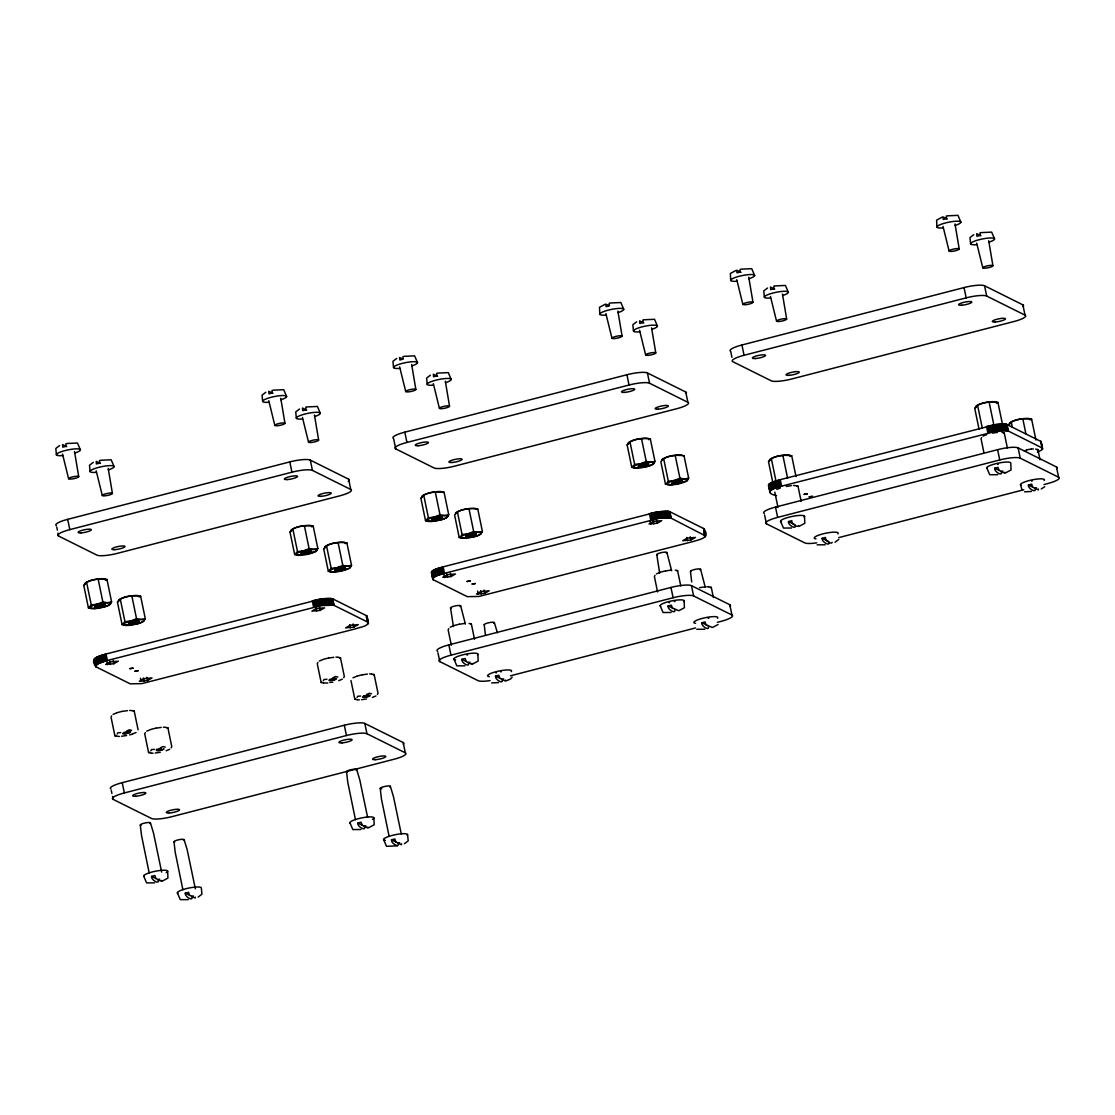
<?xml version="1.0" encoding="UTF-8"?>
<svg xmlns="http://www.w3.org/2000/svg" width="1115" height="1115" viewBox="0 0 1115 1115"><rect width="100%" height="100%" fill="white"/><g stroke="black" fill="none" stroke-linecap="round" stroke-linejoin="round"><path stroke-width="1.5" d="M95.528 666.38L98.05 663.773L106.329 660.763L321.092 605.584L333.775 605.236L367.797 622.142C369.023 626.337 359.588 627.118 356.577 628.553L141.772 683.634L130.162 683.816L96.141 666.909C88.378 657.683 100.197 655.885 106.009 654.017L321.859 598.797L332.772 598.894L366.459 615.661L366.361 617.64M705.572 535.939L670.896 518.071L659.286 518.252L444.481 573.319C441.47 574.769 432.035 575.535 433.261 579.744L467.283 596.65L478.906 596.455L693.697 541.388C699.565 539.437 711.245 537.89 703.579 528.496L669.558 511.59L657.934 511.771L443.143 566.838C440.132 568.288 430.697 569.068 431.923 573.263M1040.908 443.031L1040.713 441.331L1006.692 424.425L996.113 424.467L780.263 479.673C776.96 481.22 768.765 481.652 768.779 485.931M436.648 373.33L436.843 375.922L433.554 376.772L433.359 374.18L437.596 376.285M678.171 610.49L668.094 606.003C667.188 609.612 677.07 614.978 674.505 609.194M711.858 627.271L701.781 622.769C700.875 626.379 710.757 631.745 708.192 625.961M773.782 286.151L773.963 288.757L770.674 289.607L770.493 287.001L774.716 289.106M704.15 529.695L704.053 528.831M1037.368 452.174L1041.605 450.07L1042.525 448.146L1008.03 430.892L997.451 430.934L781.615 486.154C776.528 487.311 761.057 492.245 776.514 495.618M95.109 608.456L88.419 607.898L83.764 585.459C88.28 578.657 99.514 578.574 106.956 579.466L111.598 601.905C109.312 606.992 102.064 607.327 97.158 607.87M86.622 582.49L91.277 604.943L88.419 607.898M128.796 625.236L122.106 624.665L117.451 602.225C121.967 595.424 133.201 595.34 140.643 596.232L145.285 618.672C142.999 623.759 135.751 624.093 130.845 624.637M120.308 599.271L124.964 621.71L122.106 624.665M301.357 555.131L294.667 554.573L290.012 532.134C294.527 525.332 305.761 525.235 313.204 526.141L317.845 548.58L315.824 551.395L306.388 554.392M292.869 529.165L297.51 551.618L294.667 554.573M337.078 571.312L332.883 572.134L328.34 571.34L323.698 548.901C328.214 542.099 339.448 542.015 346.89 542.907L351.532 565.347L349.497 568.162L340.075 571.159M326.556 545.932L331.197 568.385L328.34 571.34M432.244 521.29L425.54 520.733L420.899 498.293C425.414 491.478 436.648 491.394 444.077 492.3L448.732 514.74C446.446 519.827 439.199 520.161 434.279 520.691M423.756 495.325L428.397 517.764L425.54 520.733M457.443 512.092L462.084 534.545L460.063 537.36L459.227 537.5L454.586 515.06C459.101 508.259 470.335 508.175 477.764 509.067L482.419 531.507C480.133 536.594 472.871 536.928 467.966 537.472M638.491 467.966L631.787 467.408L627.146 444.969C631.648 438.153 642.895 438.07 650.324 438.976L654.979 461.415C652.679 466.488 645.432 466.823 640.526 467.366M630.003 442L634.644 464.439L631.787 467.408M663.676 458.767L668.331 481.206L666.296 484.035L665.474 484.175L660.833 461.735C665.334 454.92 676.568 454.836 684.011 455.742L688.666 478.182L686.631 480.997M772.82 482.572L768.514 461.735C773.016 454.934 784.263 454.85 791.692 455.742L796.012 476.579M979.068 429.247L974.747 408.411C979.263 401.609 990.496 401.525 997.939 402.417L1002.58 424.857M512.175 677.153L510.475 679.077L506.308 680.791M838.815 539.367L835.037 542.252M171.166 747.789L171.78 746.562L167.905 727.858L165.633 727.384M343.727 677.697L344.326 676.471L340.451 657.766L338.193 657.293M377.414 694.464L378.013 693.237L374.138 674.533L371.88 674.059M111.639 715.872L111.026 717.084L114.901 735.788L117.159 736.276M117.159 734.046L117.758 732.834L120.741 732.583M145.326 732.639L144.713 733.865L148.588 752.555L150.846 753.043M150.832 750.827L151.445 749.601L154.428 749.35M317.873 662.547L317.273 663.76L321.148 682.464L323.406 682.951M323.392 680.721L324.005 679.509L326.974 679.258M357.079 697.488L357.692 696.276L360.661 696.025M448.76 628.707L448.16 629.919L451.324 645.223M655.007 575.368L654.394 576.594L657.571 591.898M981.646 437.582L981.047 438.808L983.862 452.411M718.102 624.498L712.541 627.466M1044.741 486.711L1041.285 488.928M83.764 585.459L85.158 584.246A10.676 2.091 -11.7 0 1 94.956 579.563A10.676 2.091 -11.7 0 1 105.354 580.135L106.956 579.466M96.071 604.4L94.775 605.515L96.378 605.891L95.096 607.02M110.218 603.117L111.598 601.905L107.402 602.727L102.859 601.947L97.242 604.246L91.277 604.943M117.451 602.225L118.845 601.027A10.676 2.091 -11.7 0 1 128.643 596.344A10.676 2.091 -11.7 0 1 139.041 596.901L140.643 596.232M128.769 623.787L130.065 622.672M143.905 619.884L145.285 618.672L141.089 619.494L136.546 618.714L130.915 621.013L124.964 621.71M290.012 532.134L291.405 530.921A10.676 2.091 -11.7 0 1 301.203 526.238A10.676 2.091 -11.7 0 1 311.601 526.81L313.204 526.141M302.318 551.075L301.022 552.19L302.625 552.566L301.329 553.695M316.465 549.793L317.845 548.58L313.649 549.402L309.106 548.608L303.475 550.921L297.51 551.618M323.698 548.901L325.078 547.688A10.676 2.091 -11.7 0 1 334.876 543.019A10.676 2.091 -11.7 0 1 345.288 543.576L346.89 542.907M335.016 570.462L336.312 569.333M420.899 498.293L422.278 497.081M350.152 566.559L351.532 565.347L347.336 566.169L342.793 565.389L337.162 567.688L331.197 568.385M432.216 519.855L433.512 518.726L431.909 518.35M447.338 515.938L448.732 514.74L444.523 515.562L439.993 514.768L434.362 517.081L428.397 517.764M465.903 536.622L467.199 535.493M481.025 532.719L482.419 531.507L478.21 532.329L473.68 531.534L468.049 533.848L462.084 534.545M627.146 444.969L628.525 443.756M638.463 466.53L639.759 465.401M653.585 462.614L654.979 461.415L650.77 462.237L646.24 461.443L640.609 463.756L634.644 464.439M672.15 483.297L673.446 482.168M687.272 479.38L688.666 478.182L684.457 479.004L679.927 478.21L674.296 480.523L668.331 481.206M768.514 461.735L769.894 460.537A10.676 2.091 -11.7 0 1 779.692 455.854A10.676 2.091 -11.7 0 1 790.103 456.425L791.692 455.742M974.747 408.411L976.141 407.212A10.676 2.091 -11.7 0 1 985.939 402.529A10.676 2.091 -11.7 0 1 996.336 403.1L997.939 402.417M1009.828 423.979L1008.434 425.177C1012.95 418.376 1024.183 418.292 1031.626 419.184L1035.933 440.021M65.827 443.728L66.022 446.321L62.733 447.171L62.552 444.578L66.775 446.683M99.514 460.495L99.709 463.101L96.42 463.952L96.225 461.345L100.462 463.45M272.074 390.403L272.269 392.996L268.98 393.846L268.785 391.254L273.022 393.358M305.761 407.17L305.956 409.762L302.667 410.613L302.472 408.02L306.709 410.125M402.961 356.549L403.156 359.155L399.867 360.006L399.532 357.483L402.487 358.807M609.208 303.224L609.389 305.831L606.114 306.681L605.779 304.158L608.734 305.482M642.895 319.991L643.076 322.597L639.787 323.448L639.606 320.841L643.829 322.946M740.095 269.384L740.276 271.99L736.987 272.841L736.806 270.234L741.029 272.339M946.328 216.059L946.524 218.665L943.234 219.516L943.039 216.909L947.276 219.014M980.015 232.826L980.21 235.432L976.921 236.282L976.726 233.676L980.963 235.781M685.809 481.136L677.209 483.98M116.657 712.889L113.075 714.367M126.594 731.064L129.354 729.837L131.612 730.311M132.476 733.991L136.044 732.513M150.344 729.656L146.762 731.133M322.904 659.564L319.322 661.042M160.281 747.83L163.041 746.604L165.299 747.078M166.163 750.757L169.731 749.28M332.841 677.739L335.587 676.512L337.859 676.986M453.791 625.724L450.209 627.201M338.723 680.666L342.277 679.188M356.591 676.331L353.009 677.808M780.43 487.938L776.848 489.415M366.528 694.506L369.274 693.279L371.546 693.753M372.41 697.433L375.964 695.955M660.024 572.399L656.442 573.877M986.677 434.613L983.096 436.09M59.583 445.582L55.806 448.467L56.405 454.711M265.83 392.257L262.053 395.142L262.652 401.386M93.27 462.349L89.493 465.234L90.092 471.478M396.717 358.417L392.94 361.302L393.539 367.532M299.517 409.024L295.74 411.909L296.339 418.153M430.404 375.184L426.627 378.069L427.226 384.313M636.651 321.859L632.86 324.744L633.473 330.974M767.538 288.018L763.747 290.89L764.346 297.134M973.771 234.694L969.994 237.565L970.594 243.809M198.149 897.087L201.94 894.202L201.341 887.958A12.237 2.397 -11.7 0 0 187.501 888.348A12.237 2.397 -11.7 0 0 177.843 893.366M404.397 843.748L408.188 840.877L407.574 834.633M605.041 304.325L599.494 307.308L599.786 314.207M735.928 270.485L730.381 273.468L730.673 280.367M942.175 217.16L936.628 220.143L936.907 227.042M799.26 526.238L804.807 523.269L804.528 516.357M472.621 664.024L478.168 661.056L477.875 654.143M1005.507 472.913L1011.054 469.945L1010.775 463.032A12.237 2.397 -11.7 0 0 996.935 463.422A12.237 2.397 -11.7 0 0 987.277 468.453M678.854 610.699L684.415 607.731L684.122 600.818M162.386 881.073L167.933 878.09L167.654 871.191M368.633 827.748L374.18 824.765L373.887 817.866M113.855 663.732L118.343 661.167L110.148 661.878L105.66 664.442L113.855 663.732L113.186 660.484M320.103 610.407L324.59 607.842L316.381 608.553L311.893 611.118L320.103 610.407L319.434 607.159M450.99 576.567L455.478 574.002L447.268 574.713L442.78 577.277L450.99 576.567L450.321 573.319M147.542 680.498L152.03 677.934L143.821 678.645L139.333 681.209L147.542 680.498L146.873 677.265M657.237 523.242L661.725 520.663L653.515 521.388L649.028 523.952L657.237 523.242L656.554 519.994M353.79 627.174L358.277 624.609L350.068 625.32L345.58 627.884L353.79 627.174L353.121 623.926M484.677 593.333L489.164 590.769L480.955 591.48L476.467 594.044L484.677 593.333L484.008 590.086M690.91 540.008L695.398 537.444L687.202 538.155L682.715 540.719L690.91 540.008L690.241 536.761M797.183 486.391L797.992 486.14L801.155 501.443M1003.43 433.066L1004.239 432.815L1007.402 448.118M133.41 711.342L134.218 711.091L138.093 729.795M339.643 658.017L340.451 657.766M1037.103 449.833L1037.912 449.582L1040.03 459.784M470.53 624.177L471.338 623.926L474.516 639.23M676.777 570.838L677.586 570.601L680.749 585.905M167.097 728.109L167.905 727.858M373.33 674.784L374.138 674.533M710.464 587.619L711.272 587.368L713.391 597.57M114.901 735.788L115.709 735.552M321.148 682.464L321.956 682.227M148.588 752.555L149.396 752.318M350.96 680.526L354.835 699.23L355.643 698.994M117.047 712.68L122.246 711.342M788.5 521.541L794.911 524.747C797.476 530.517 787.594 525.151 788.5 521.541L791.789 520.691C790.939 523.813 798.396 528.231 798.507 525.555M323.28 659.355L328.479 658.003M1002.859 471.018L1001.159 471.408C1003.709 477.192 993.827 471.826 994.733 468.216L998.023 467.366L998.998 470.363M454.167 625.515L459.366 624.163M660.414 572.19L665.613 570.838M129.577 734.924L132.072 734.214M150.734 729.447L155.933 728.109M822.187 538.308L828.598 541.514C831.163 547.284 821.281 541.918 822.187 538.308L825.476 537.458C824.626 540.58 832.083 544.998 832.194 542.322M356.967 676.122L362.166 674.784M1036.546 487.785L1034.845 488.189C1037.396 493.959 1027.514 488.593 1028.42 484.983L1031.709 484.133L1032.685 487.13M469.973 662.129L468.272 662.519C470.823 668.303 460.941 662.937 461.847 659.327L465.136 658.477L466.112 661.474M668.094 606.003L671.383 605.152L672.345 608.149M503.659 678.896L501.959 679.3C504.51 685.07 494.628 679.704 495.534 676.094L498.823 675.244L499.799 678.241M701.781 622.769L705.07 621.919L706.032 624.916M159.738 879.178L158.037 879.568C160.588 885.338 150.706 879.986 151.612 876.376L154.901 875.526L155.877 878.509M365.985 825.853L364.284 826.243C366.835 832.013 356.953 826.661 357.859 823.051L361.149 822.201L362.124 825.184M193.425 895.944L191.724 896.335C194.275 902.119 184.393 896.753 185.299 893.143L188.588 892.293L189.564 895.275M399.672 842.619L397.971 843.01C400.522 848.78 390.64 843.428 391.546 839.818L394.835 838.968L395.797 841.95M56.461 525.75A16.864 3.303 -11.7 0 1 67.681 519.339L289.788 461.903A16.864 3.303 -11.7 0 1 310.305 460.119L348.633 479.199L350.765 489.485A16.864 3.303 -11.7 0 1 339.545 495.896L117.437 553.333A16.864 3.303 -11.7 0 1 96.921 555.117L58.593 536.036L57.98 533.095M685.767 392.034L687.885 402.32A16.864 3.303 -11.7 0 1 676.666 408.731L454.558 466.154A16.864 3.303 -11.7 0 1 434.056 467.952L395.727 448.871L393.595 438.585A16.864 3.303 -11.7 0 1 404.815 432.16L626.923 374.738A16.864 3.303 -11.7 0 1 647.425 372.954L685.767 392.034A16.864 3.303 -11.7 0 1 686.324 393.233M731.942 357.288L730.715 351.42A16.864 3.303 -11.7 0 1 741.935 344.995L964.043 287.572A16.864 3.303 -11.7 0 1 984.559 285.774L1022.887 304.869L1025.02 315.141A16.864 3.303 -11.7 0 1 1013.8 321.566L791.692 378.989A16.864 3.303 -11.7 0 1 771.176 380.786L732.848 361.692A16.864 3.303 -11.7 0 1 744.067 355.281L966.175 297.858A16.864 3.303 -11.7 0 1 986.691 296.06L1025.02 315.141M58.593 536.036A16.864 3.303 -11.7 0 1 69.813 529.625L291.921 472.189A16.864 3.303 -11.7 0 1 312.437 470.405L350.765 489.485M395.727 448.871A16.864 3.303 -11.7 0 1 406.933 442.446L629.041 385.023A16.864 3.303 -11.7 0 1 649.557 383.239L687.885 402.32M764.291 513.513A16.864 3.303 -11.7 0 1 775.51 507.102L997.618 449.666A16.864 3.303 -11.7 0 1 1018.12 447.882L1056.463 466.962L1058.595 477.248A16.864 3.303 -11.7 0 1 1047.375 483.659L1044.002 484.537M764.597 514.977L766.423 523.799A16.864 3.303 -11.7 0 1 777.643 517.388L999.751 459.951A16.864 3.303 -11.7 0 1 1020.253 458.167L1058.595 477.248M838.717 537.611L1023.807 489.75M437.637 651.299A16.864 3.303 -11.7 0 1 448.857 644.888L670.965 587.452A16.864 3.303 -11.7 0 1 691.481 585.668L729.809 604.748L731.942 615.034A16.864 3.303 -11.7 0 1 720.722 621.445L717.363 622.323M437.944 652.763L439.77 661.585A16.864 3.303 -11.7 0 1 450.99 655.174L673.098 597.738A16.864 3.303 -11.7 0 1 693.614 595.954L731.942 615.034M510.391 675.829L695.481 627.968M110.998 789.086A16.864 3.303 -11.7 0 1 122.218 782.674L344.326 725.238A16.864 3.303 -11.7 0 1 364.828 723.454L403.17 742.534L405.303 752.82A16.864 3.303 -11.7 0 1 394.083 759.231L171.975 816.654A16.864 3.303 -11.7 0 1 151.459 818.452L113.131 799.371L112.517 796.431M113.131 799.371A16.864 3.303 -11.7 0 1 124.35 792.946L346.458 735.524A16.864 3.303 -11.7 0 1 366.96 733.74L405.303 752.82M121.577 736.262L126.622 735.51M361.511 699.704L366.542 698.952M155.264 753.029L160.295 752.277M997.563 432.355L992.545 433.094M791.316 485.68L786.298 486.433M1031.236 449.122L1026.218 449.875M670.909 570.141L665.892 570.88M464.662 623.466L459.645 624.219M333.775 657.306L328.758 658.059M127.542 710.631L122.525 711.384M704.596 586.908L699.579 587.661M367.462 674.073L362.445 674.826M161.229 727.398L156.212 728.151M1024.323 450.99L1026.608 450.516M947.276 215.85L957.98 215.348L960.893 222.164M741.029 269.175L751.733 268.673L754.646 275.489M980.963 232.617L991.667 232.115L994.58 238.931M610.142 303.015L620.86 302.527L623.759 309.329M774.716 285.942L785.42 285.454L788.333 292.255M403.895 356.34L414.613 355.852L417.512 362.654M643.829 319.782L654.533 319.294L657.446 326.096M273.022 390.18L283.726 389.693L286.639 396.494M437.582 373.107L448.3 372.619L451.199 379.421M66.775 443.505L77.479 443.017L80.392 449.833M306.695 406.947L317.413 406.459L320.312 413.275M100.462 460.272L111.166 459.784L114.078 466.6M397.219 845.825L386.501 846.327L383.602 839.511M650.324 438.976L648.735 439.644A10.676 2.091 -11.7 0 0 639.243 438.892A10.676 2.091 -11.7 0 0 628.163 443.463M443.254 492.44L444.077 492.3M683.188 455.882L684.011 455.742M476.941 509.207L477.764 509.067M1031.626 419.184L1030.023 419.867A10.676 2.091 -11.7 0 0 1020.532 419.115A10.676 2.091 -11.7 0 0 1009.465 423.686M997.744 474.711L989.702 474.725L986.789 467.91M1031.431 491.478L1024.532 491.799M791.497 528.036L783.455 528.05L780.556 521.235M825.184 544.803L817.142 544.817M671.105 612.483L663.049 612.511L660.15 605.696M704.792 629.264L696.736 629.278M464.857 665.822L456.815 665.836L453.903 659.021M498.544 682.589L491.645 682.91M360.87 829.532L352.814 829.546L349.915 822.745M154.623 882.857L146.581 882.885L143.668 876.069M188.31 899.624L180.268 899.652L177.355 892.836M672.178 484.732L665.474 484.175M465.931 538.057L459.227 537.5M329.887 682.436L332.855 682.185M1031.208 449.038L1033.41 448.927M327.852 683.007L323.935 683.021M793.476 485.485L795.19 485.582M706.771 586.713L708.471 586.811M335.95 657.111L337.664 657.209M369.636 673.878L371.351 673.976M357.622 699.788L359.337 699.886M129.702 710.436L131.417 710.534M163.389 727.217L165.104 727.301M117.702 736.346L119.403 736.444M151.389 753.127L153.09 753.21M1001.967 432.341L1004.239 432.815M1035.654 449.108L1037.912 449.582M795.734 485.666L797.992 486.14M675.328 570.113L677.586 570.601M709.015 586.894L711.272 587.368M469.081 623.452L471.338 623.926M354.835 699.23L357.093 699.718M131.96 710.617L134.218 711.091M647.034 463.519L648.637 463.896M680.721 480.286L682.324 480.663M442.39 517.221L440.787 516.844A3.875 0.753 -11.7 0 1 436.258 518.712A3.875 0.753 -11.7 0 1 434.404 517.806M474.474 533.611L476.077 533.987M309.9 550.685L311.503 551.061M343.587 567.465L345.19 567.842M103.653 604.023L105.256 604.4M137.34 620.79L138.943 621.167M996.127 425.47L993.841 424.899L989.2 402.459M994.733 468.216L1004.643 473.164L1004.754 472.23M1028.42 484.983L1038.316 489.931L1038.441 488.997M766.423 523.799L804.751 542.88A16.864 3.303 -11.7 0 0 816.71 542.838M461.847 659.327L471.743 664.275L471.868 663.341M495.534 676.094L505.43 681.042L505.555 680.108M439.77 661.585L478.098 680.666A16.864 3.303 -11.7 0 0 490.056 680.61M357.859 823.051L367.755 827.999L367.88 827.065M391.546 839.818L401.442 844.766L401.567 843.832M151.612 876.376L161.508 881.324L161.633 880.39M185.299 893.143L195.195 898.091L195.32 897.157M94.789 660.428L94.134 659.69M982.775 267.795L976.712 243.154M1020.476 484.677L1022.134 490.196M949.088 251.028L943.025 226.387M776.528 321.134L770.465 296.478M742.841 304.353L736.778 279.712M645.641 354.974L639.578 330.319M700.596 569.305L705.335 587.507M611.954 338.207L605.891 313.552M666.909 552.538L671.648 570.741M439.408 408.299L433.331 383.644M494.363 622.63L497.429 632.79M405.721 391.532L399.644 366.877M460.676 605.863L465.401 624.066M308.521 442.139L302.444 417.484M390.361 786.34L393.442 796.514L401.261 833.922M274.834 425.373L268.771 400.717M356.688 769.573L359.755 779.733L367.574 817.156M102.273 495.464L96.211 470.809M184.128 839.665L187.195 849.839L195.362 888.878M68.586 478.697L62.524 454.042M150.441 822.898L153.508 833.072L161.675 872.111M1041.173 441.665L1042.623 449.011M1040.978 441.484L1042.469 449.261M1040.713 441.331L1042.051 447.812M988.698 240.715L992.921 265.732A5.171 1.017 -11.7 0 1 985.409 268.158A5.171 1.017 -11.7 0 1 985.214 266.415A5.171 1.017 -11.7 0 1 992.921 265.732M1022.887 419.226L1025.87 433.651M984.559 285.774L986.691 296.06M1018.12 447.882L1020.253 458.167M1011.291 422.223L1012.295 427.031M1007.026 424.564L1008.364 431.045M1006.692 424.425L1008.03 430.892M1006.288 424.299L1007.626 430.766M1005.814 424.188L1007.152 430.669M1005.284 424.104L1006.622 430.585M1004.685 424.035L1006.023 430.515M1004.044 423.993L1005.382 430.474M1003.333 423.965L1004.671 430.446M1002.58 423.951L1003.918 430.432M1001.772 423.965L1003.11 430.446M1000.922 424.007L1002.26 430.474M1000.03 424.048L1001.368 430.529M999.096 424.132L1000.434 430.613M998.12 424.216L999.472 430.697M997.131 424.327L998.469 430.808M955.011 223.948L959.235 248.966A5.171 1.017 -11.7 0 1 951.722 251.391A5.171 1.017 -11.7 0 1 951.527 249.635A5.171 1.017 -11.7 0 1 959.235 248.966M996.113 424.467L997.451 430.934M995.068 424.606L996.406 431.087M994.009 424.773L995.347 431.254M992.935 424.954L994.273 431.435M964.043 287.572L966.175 297.858M997.618 449.666L999.751 459.951M991.862 425.15L993.2 431.63M990.775 425.373L992.113 431.839M989.702 425.596L991.04 432.076M988.629 425.832L989.967 432.313M987.555 426.083L988.907 432.564M986.51 426.348L987.848 432.829M977.604 405.456L982.259 427.895M782.451 294.039L786.674 319.057A5.171 1.017 -11.7 0 1 779.162 321.482A5.171 1.017 -11.7 0 1 778.967 319.74A5.171 1.017 -11.7 0 1 786.674 319.057M748.764 277.273L752.987 302.29A5.171 1.017 -11.7 0 1 745.489 304.716A5.171 1.017 -11.7 0 1 745.28 302.973A5.171 1.017 -11.7 0 1 752.987 302.29M782.953 455.784L787.608 478.224M780.263 479.673L781.615 486.154M779.246 479.952L780.584 486.433M778.242 480.231L779.58 486.711M777.266 480.523L778.605 487.004M776.319 480.816L777.657 487.297M771.371 458.781L776.012 481.22M775.413 481.123L776.751 487.603M774.549 481.429L775.887 487.896M773.726 481.736L775.078 488.203M772.96 482.042L774.298 488.523M774.8 492.133L777.977 507.436M772.235 482.349L773.573 488.83M771.566 482.656L772.918 489.137M770.967 482.948L772.305 489.429M741.935 344.995L744.067 355.281M775.51 507.102L777.643 517.388M770.409 483.255L771.747 489.736M769.921 483.548L771.259 490.029M769.503 483.84L770.841 490.321M769.141 484.119L770.479 490.6M768.848 484.384L770.2 490.865M769.043 486.098L770.395 492.565M768.625 484.649L770.117 492.412M768.402 485.137L769.921 492.231M703.858 528.663L705.488 536.176M703.579 528.496L704.917 534.977M704.109 531.827L705.126 536.677M704.164 533.709L704.833 536.956M651.564 327.88L655.787 352.911A5.171 1.017 -11.7 0 1 648.289 355.323A5.171 1.017 -11.7 0 1 648.08 353.58A5.171 1.017 -11.7 0 1 655.787 352.911M675.272 455.77L679.927 478.21M686.826 537.458L687.495 540.705M647.425 372.954L649.557 383.239M691.481 585.668L693.614 595.954M669.892 511.729L671.23 518.21M669.558 511.59L670.896 518.071M669.153 511.464L670.491 517.945M668.679 511.353L670.031 517.834M668.15 511.269L669.488 517.75M667.564 511.2L668.902 517.681M666.909 511.158L668.247 517.639M666.199 511.13L667.55 517.611M665.446 511.116L666.784 517.597M664.638 511.13L665.976 517.611M663.787 511.172L665.125 517.653M662.895 511.228L664.233 517.695M661.962 511.297L663.3 517.778M661 511.381L662.338 517.862M659.996 511.492L661.348 517.973M617.877 311.113L622.1 336.131A5.171 1.017 -11.7 0 1 614.602 338.556A5.171 1.017 -11.7 0 1 614.393 336.814A5.171 1.017 -11.7 0 1 622.1 336.131M658.979 511.632L660.317 518.113M657.934 511.771L659.286 518.252M656.874 511.938L658.226 518.419M641.585 439.003L646.24 461.443M655.815 512.12L657.153 518.6M626.923 374.738L629.041 385.023M670.965 587.452L673.098 597.738M654.728 512.329L656.066 518.796M653.655 512.538L654.993 519.019M652.568 512.761L653.906 519.242M651.495 512.998L652.832 519.479M653.139 520.691L653.808 523.939M650.435 513.248L651.773 519.729M649.39 513.513L650.728 519.994M650.129 520.956L650.812 524.189M659.662 573.18L656.777 554.601M445.331 381.205L449.54 406.236A5.171 1.017 -11.7 0 1 442.042 408.661A5.171 1.017 -11.7 0 1 441.833 406.905A5.171 1.017 -11.7 0 1 449.54 406.236M469.039 509.095L473.68 531.534M480.579 590.783L481.248 594.03M477.582 591.048L478.251 594.295M411.644 364.438L415.853 389.469A5.171 1.017 -11.7 0 1 408.355 391.881A5.171 1.017 -11.7 0 1 408.146 390.139A5.171 1.017 -11.7 0 1 415.853 389.469M435.352 492.328L439.993 514.768M446.892 574.016L447.561 577.263M443.143 566.838L444.481 573.319M443.895 574.281L444.564 577.514M442.111 567.117L443.449 573.598M441.108 567.396L442.446 573.877M453.415 626.519L450.53 607.926M440.132 567.688L441.47 574.169M439.199 567.981L440.536 574.462M438.293 568.288L439.631 574.769M437.428 568.594L438.766 575.075M436.606 568.901L437.944 575.382M435.826 569.207L437.178 575.688M435.115 569.514L436.453 575.995M434.446 569.821L435.784 576.302M433.833 570.127L435.171 576.608M404.815 432.16L406.933 442.446M448.857 644.888L450.99 655.174M433.289 570.42L434.627 576.901M432.801 570.713L434.139 577.194M432.369 571.005L433.707 577.486M432.021 571.284L433.359 577.765M431.728 571.549L433.261 579.744M431.505 571.814L432.996 579.577M431.352 572.065L432.787 579.396M367.058 616.191L368.452 623.104M366.724 615.828L368.368 623.341M366.459 615.661L368.215 623.592M366.654 617.375L367.992 623.856M314.444 415.045L318.653 440.077A5.171 1.017 -11.7 0 1 311.155 442.502A5.171 1.017 -11.7 0 1 310.946 440.746A5.171 1.017 -11.7 0 1 318.653 440.077M338.152 542.935L342.793 565.389M349.692 624.623L350.361 627.87M310.305 460.119L312.437 470.405M364.828 723.454L366.96 733.74M332.772 598.894L334.11 605.375M332.423 598.755L333.775 605.236M332.019 598.63L333.371 605.111M331.559 598.532L332.897 604.999M331.03 598.434L332.368 604.915M330.43 598.379L331.768 604.846M329.775 598.323L331.127 604.804M329.078 598.295L330.416 604.776M328.312 598.295L329.664 604.776M327.517 598.309L328.855 604.776M326.653 598.337L328.005 604.818M325.761 598.393L327.113 604.874M324.841 598.462L326.179 604.943M323.866 598.56L325.204 605.041M322.876 598.671L324.214 605.152M280.757 398.278L284.966 423.31A5.171 1.017 -11.7 0 1 277.468 425.735A5.171 1.017 -11.7 0 1 277.273 423.979A5.171 1.017 -11.7 0 1 284.966 423.31M321.859 598.797L323.197 605.278M320.813 598.95L322.151 605.431M304.465 526.168L309.106 548.608M319.754 599.117L321.092 605.584M318.681 599.299L320.019 605.766M289.788 461.903L291.921 472.189M344.326 725.238L346.458 735.524M317.608 599.494L318.946 605.975M316.521 599.703L317.859 606.184M315.433 599.926L316.785 606.407M314.36 600.177L315.712 606.644M316.005 607.856L316.674 611.104M313.301 600.428L314.639 606.908M312.256 600.692L313.594 607.159M108.197 468.37L112.42 493.401A5.171 1.017 -11.7 0 1 104.908 495.827A5.171 1.017 -11.7 0 1 104.712 494.07A5.171 1.017 -11.7 0 1 112.42 493.401M131.905 596.274L136.546 618.714M143.459 677.962L144.128 681.195M140.448 678.213L141.117 681.46M74.51 451.603L78.733 476.635A5.171 1.017 -11.7 0 1 71.221 479.06A5.171 1.017 -11.7 0 1 71.026 477.304A5.171 1.017 -11.7 0 1 78.733 476.635M98.218 579.493L102.859 601.947M109.772 661.181L110.441 664.429M106.009 654.017L107.361 660.498M106.761 661.446L107.43 664.693M104.991 654.282L106.329 660.763M103.988 654.575L105.326 661.042M103.012 654.853L104.35 661.334M102.064 655.16L103.402 661.627M101.158 655.453L102.496 661.934M100.294 655.759L101.632 662.24M99.472 656.066L100.81 662.547M98.705 656.373L100.043 662.854M97.981 656.679L99.319 663.16M97.312 656.986L98.65 663.467M96.698 657.293L98.05 663.773M67.681 519.339L69.813 529.625M96.155 657.585L97.493 664.066M122.218 782.674L124.35 792.946M95.667 657.892L97.005 664.359M95.249 658.171L96.587 664.652M94.886 658.449L96.225 664.93M94.594 658.728L95.932 665.195M94.371 658.979L96.141 666.909M94.218 659.23L95.862 666.742M56.767 527.214L57.381 530.155M111.305 790.549L111.904 793.49M389.121 836.389L381.442 798.953L380.229 788.403M355.434 819.623L347.755 782.173L346.542 771.636M182.888 889.714L175.208 852.278L173.982 841.741M149.201 872.947L141.521 835.511L140.295 824.961M690.464 571.368L691.676 581.905M484.217 624.693L485.443 635.229M781.03 521.778A12.237 2.397 -11.7 0 1 792.263 516.412A12.237 2.397 -11.7 0 1 804.194 517.067M943.151 227.892A12.237 2.397 -11.7 0 1 939.541 224.937A12.237 2.397 -11.7 0 1 957.91 221.202A12.237 2.397 -11.7 0 1 955.137 225.453M815.985 538.88A12.237 2.397 -11.7 0 1 824.389 533.514A12.237 2.397 -11.7 0 1 837.881 533.834M1020.964 485.22A12.237 2.397 -11.7 0 1 1032.197 479.854A12.237 2.397 -11.7 0 1 1044.114 480.509M976.838 244.659A12.237 2.397 -11.7 0 1 973.228 241.704A12.237 2.397 -11.7 0 1 991.597 237.969A12.237 2.397 -11.7 0 1 988.824 242.22M770.59 297.984A12.237 2.397 -11.7 0 1 766.981 295.029A12.237 2.397 -11.7 0 1 785.35 291.294A12.237 2.397 -11.7 0 1 782.577 295.545M736.904 281.217A12.237 2.397 -11.7 0 1 733.294 278.262A12.237 2.397 -11.7 0 1 751.663 274.527A12.237 2.397 -11.7 0 1 748.89 278.778M1022.887 304.869A16.864 3.303 -11.7 0 1 1023.082 306.569M1056.463 466.962A16.864 3.303 -11.7 0 1 1056.658 468.662M1031.473 481.109A6.746 1.324 -11.7 0 1 1032.155 480.955M997.591 464.384A6.746 1.324 -11.7 0 1 998.287 464.23M437.902 516.816A3.875 0.753 -11.7 0 1 435.937 517.221M439.575 517.471A5.408 1.059 -11.7 0 1 434.989 518.433M436.09 517.262A3.875 0.753 -11.7 0 1 438.042 516.858M421.93 496.788A10.676 2.091 -11.7 0 1 431.63 492.496A10.676 2.091 -11.7 0 1 442.78 492.356M677.836 480.258A3.875 0.753 -11.7 0 1 675.871 480.663M679.509 480.913A5.408 1.059 -11.7 0 1 672.986 481.987M676.011 480.704A3.875 0.753 -11.7 0 1 680.861 480.523A3.875 0.753 -11.7 0 1 675.551 482.238A3.875 0.753 -11.7 0 1 674.338 481.248M661.808 459.868A10.676 2.091 -11.7 0 1 671.105 456.035A10.676 2.091 -11.7 0 1 682.296 455.338M644.149 463.492A3.875 0.753 -11.7 0 1 642.184 463.896M647.578 463.478A5.408 1.059 -11.7 0 1 639.299 465.22M642.324 463.938A3.875 0.753 -11.7 0 1 647.174 463.756A3.875 0.753 -11.7 0 1 641.864 465.471A3.875 0.753 -11.7 0 1 640.651 464.467M489.332 676.666A12.237 2.397 -11.7 0 1 497.736 671.3A12.237 2.397 -11.7 0 1 511.228 671.62M484.426 624.916A5.171 1.017 -11.7 0 1 489.833 622.518A5.171 1.017 -11.7 0 1 493.736 623.271M695.579 623.341A12.237 2.397 -11.7 0 1 703.983 617.975A12.237 2.397 -11.7 0 1 717.475 618.295M690.659 571.591A5.171 1.017 -11.7 0 1 696.081 569.194A5.171 1.017 -11.7 0 1 699.983 569.946M639.703 331.824A12.237 2.397 -11.7 0 1 636.094 328.869A12.237 2.397 -11.7 0 1 654.463 325.134A12.237 2.397 -11.7 0 1 651.69 329.385M433.456 385.163A12.237 2.397 -11.7 0 1 429.846 382.194A12.237 2.397 -11.7 0 1 448.216 378.459A12.237 2.397 -11.7 0 1 445.443 382.724M495.952 672.944A6.746 1.324 -11.7 0 1 496.551 672.749M500.593 671.815A6.746 1.324 -11.7 0 1 501.262 671.718M466.892 655.049A6.746 1.324 -11.7 0 1 467.561 654.951M669 602.699A6.746 1.324 -11.7 0 1 669.627 602.518M674.366 601.543A6.746 1.324 -11.7 0 1 675.007 601.473M729.809 604.748A16.864 3.303 -11.7 0 1 730.004 606.449M708.234 618.295A6.746 1.324 -11.7 0 1 708.861 618.226M399.769 368.382A12.237 2.397 -11.7 0 1 396.16 365.427A12.237 2.397 -11.7 0 1 414.529 361.692A12.237 2.397 -11.7 0 1 411.756 365.943M471.589 533.583A3.875 0.753 -11.7 0 1 469.624 533.987A3.875 0.753 -11.7 0 1 474.614 533.862A3.875 0.753 -11.7 0 1 469.317 535.562A3.875 0.753 -11.7 0 1 468.091 534.573M473.262 534.238A5.408 1.059 -11.7 0 1 468.676 535.2M455.617 513.555A10.676 2.091 -11.7 0 1 465.317 509.262A10.676 2.091 -11.7 0 1 476.467 509.123M606.016 315.057A12.237 2.397 -11.7 0 1 602.407 312.102A12.237 2.397 -11.7 0 1 620.776 308.367A12.237 2.397 -11.7 0 1 618.003 312.618M660.624 606.239A12.237 2.397 -11.7 0 1 671.857 600.874A12.237 2.397 -11.7 0 1 683.788 601.529M657.515 554.963A5.171 1.017 -11.7 0 1 661.725 552.552A5.171 1.017 -11.7 0 1 666.296 553.179M455.645 659.899A12.237 2.397 -11.7 0 1 464.049 654.533A12.237 2.397 -11.7 0 1 477.541 654.853M451.268 608.288A5.171 1.017 -11.7 0 1 455.478 605.877A5.171 1.017 -11.7 0 1 460.049 606.504M403.17 742.534A16.864 3.303 -11.7 0 1 403.365 744.235M62.649 455.561A12.237 2.397 -11.7 0 1 59.039 452.592A12.237 2.397 -11.7 0 1 77.409 448.857A12.237 2.397 -11.7 0 1 74.635 453.122M96.336 472.328A12.237 2.397 -11.7 0 1 92.726 469.373A12.237 2.397 -11.7 0 1 111.096 465.624A12.237 2.397 -11.7 0 1 108.322 469.889M302.569 419.003A12.237 2.397 -11.7 0 1 298.973 416.034A12.237 2.397 -11.7 0 1 317.329 412.299A12.237 2.397 -11.7 0 1 314.569 416.564M160.992 748.89A3.875 0.753 -11.7 0 1 156.295 749.294M163.821 748.667A3.875 0.753 -11.7 0 1 160.602 750.297A3.875 0.753 -11.7 0 1 156.407 750.311A3.875 0.753 -11.7 0 1 161.09 748.681M162.651 749.419A5.408 1.059 -11.7 0 1 158.051 750.381M368.884 696.081A5.408 1.059 -11.7 0 1 364.298 697.056M367.239 695.565A3.875 0.753 -11.7 0 1 363.56 696.108M331.685 678.979A3.875 0.753 -11.7 0 1 336.535 678.812A3.875 0.753 -11.7 0 1 331.225 680.526A3.875 0.753 -11.7 0 1 330.012 679.523M335.197 679.314A5.408 1.059 -11.7 0 1 330.611 680.289M333.552 678.798A3.875 0.753 -11.7 0 1 329.873 679.342M342.375 566.88A3.875 0.753 -11.7 0 1 340.702 567.423A3.875 0.753 -11.7 0 1 343.42 568.023A3.875 0.753 -11.7 0 1 337.845 569.458A3.875 0.753 -11.7 0 1 337.204 568.413M344.131 567.41A5.408 1.059 -11.7 0 1 335.852 569.152M310.444 550.643A5.408 1.059 -11.7 0 1 302.165 552.385M307.155 550.698A3.875 0.753 -11.7 0 1 309.733 551.256A3.875 0.753 -11.7 0 1 304.158 552.692A3.875 0.753 -11.7 0 1 303.517 551.646M100.768 603.982A3.875 0.753 -11.7 0 1 98.817 604.386M102.455 604.637A5.408 1.059 -11.7 0 1 97.855 605.612M98.956 604.428A3.875 0.753 -11.7 0 1 103.807 604.26A3.875 0.753 -11.7 0 1 98.496 605.975A3.875 0.753 -11.7 0 1 97.284 604.971M385.344 840.376A12.237 2.397 -11.7 0 1 393.748 835.024A12.237 2.397 -11.7 0 1 407.24 835.33M381.79 788.821A5.171 1.017 -11.7 0 1 381.344 787.511A5.171 1.017 -11.7 0 1 388.104 785.95A5.171 1.017 -11.7 0 1 389.748 786.995M174.721 842.104A5.171 1.017 -11.7 0 1 178.944 839.693A5.171 1.017 -11.7 0 1 183.501 840.32M144.156 876.599A12.237 2.397 -11.7 0 1 156.95 870.94A12.237 2.397 -11.7 0 1 166.177 872.711M141.034 825.337A5.171 1.017 -11.7 0 1 145.257 822.926A5.171 1.017 -11.7 0 1 149.814 823.553M350.389 823.274A12.237 2.397 -11.7 0 1 363.197 817.616A12.237 2.397 -11.7 0 1 372.424 819.386M347.281 772.012A5.171 1.017 -11.7 0 1 351.49 769.601A5.171 1.017 -11.7 0 1 356.061 770.214M268.882 402.236A12.237 2.397 -11.7 0 1 265.286 399.268A12.237 2.397 -11.7 0 1 283.642 395.532A12.237 2.397 -11.7 0 1 280.882 399.783M129.117 731.761A3.875 0.753 -11.7 0 1 128.183 733.196A3.875 0.753 -11.7 0 1 122.734 733.67A3.875 0.753 -11.7 0 1 127.403 731.914M130.706 731.97A5.408 1.059 -11.7 0 1 124.364 733.614M129.925 731.036A3.875 0.753 -11.7 0 1 128.992 731.579M127.305 732.123A3.875 0.753 -11.7 0 1 123.626 732.666M134.455 620.748A3.875 0.753 -11.7 0 1 132.504 621.153M137.884 620.734A5.408 1.059 -11.7 0 1 129.619 622.477M132.643 621.194A3.875 0.753 -11.7 0 1 137.493 621.027A3.875 0.753 -11.7 0 1 132.183 622.741A3.875 0.753 -11.7 0 1 130.971 621.738M348.633 479.199A16.864 3.303 -11.7 0 1 348.187 481.457M129.898 668.638L133.033 668.178L129.898 668.638M135.013 671.188L138.135 670.714L135.013 671.188M467.032 581.472L470.154 580.999L467.032 581.472M472.133 584.023L475.269 583.549L472.133 584.023M804.152 494.307L807.288 493.834L804.152 494.307M809.267 496.844L812.403 496.384L809.267 496.844M789.072 375.323A6.746 1.324 -11.7 0 0 799.26 372.229A6.746 1.324 -11.7 0 0 789.629 372.87A6.746 1.324 -11.7 0 0 789.072 375.323M995.263 321.998A6.746 1.324 -11.7 0 0 1005.493 318.904A6.746 1.324 -11.7 0 0 995.932 319.531A6.746 1.324 -11.7 0 0 995.263 321.998M755.399 358.542A6.746 1.324 -11.7 0 0 765.573 355.448A6.746 1.324 -11.7 0 0 755.928 356.103A6.746 1.324 -11.7 0 0 755.399 358.542M961.743 305.217A6.746 1.324 -11.7 0 0 971.82 302.095A6.746 1.324 -11.7 0 0 962.078 302.806A6.746 1.324 -11.7 0 0 961.743 305.217M433.944 520.05A5.408 1.059 -11.7 0 0 442.53 517.681A5.408 1.059 -11.7 0 0 435.435 517.904A5.408 1.059 -11.7 0 0 433.944 520.05M431.505 521.472A10.676 2.091 -11.7 0 0 447.742 516.607A10.676 2.091 -11.7 0 0 432.662 517.555A10.676 2.091 -11.7 0 0 431.505 521.472M673.864 483.492A5.408 1.059 -11.7 0 0 682.464 481.123A5.408 1.059 -11.7 0 0 675.369 481.346A5.408 1.059 -11.7 0 0 673.864 483.492M671.439 484.914A10.676 2.091 -11.7 0 0 687.676 480.049A10.676 2.091 -11.7 0 0 672.596 480.997A10.676 2.091 -11.7 0 0 671.439 484.914M640.177 466.725A5.408 1.059 -11.7 0 0 648.777 464.356A5.408 1.059 -11.7 0 0 641.683 464.579A5.408 1.059 -11.7 0 0 640.177 466.725M637.752 468.147A10.676 2.091 -11.7 0 0 653.989 463.282A10.676 2.091 -11.7 0 0 638.909 464.23A10.676 2.091 -11.7 0 0 637.752 468.147M467.631 536.817A5.408 1.059 -11.7 0 0 476.216 534.447A5.408 1.059 -11.7 0 0 469.122 534.67A5.408 1.059 -11.7 0 0 467.631 536.817M465.192 538.238A10.676 2.091 -11.7 0 0 481.429 533.374A10.676 2.091 -11.7 0 0 466.349 534.322A10.676 2.091 -11.7 0 0 465.192 538.238M451.937 462.488A6.746 1.324 -11.7 0 0 462.126 459.394A6.746 1.324 -11.7 0 0 452.509 460.035A6.746 1.324 -11.7 0 0 451.937 462.488M658.129 409.163A6.746 1.324 -11.7 0 0 668.373 406.083A6.746 1.324 -11.7 0 0 658.798 406.696A6.746 1.324 -11.7 0 0 658.129 409.163M418.278 445.721A6.746 1.324 -11.7 0 0 428.453 442.613A6.746 1.324 -11.7 0 0 418.808 443.282A6.746 1.324 -11.7 0 0 418.278 445.721M624.609 392.382A6.746 1.324 -11.7 0 0 634.7 389.274A6.746 1.324 -11.7 0 0 624.944 389.985A6.746 1.324 -11.7 0 0 624.609 392.382M169.355 812.988A6.746 1.324 -11.7 0 0 179.543 809.894A6.746 1.324 -11.7 0 0 169.912 810.535A6.746 1.324 -11.7 0 0 169.355 812.988M375.546 759.663A6.746 1.324 -11.7 0 0 385.776 756.583A6.746 1.324 -11.7 0 0 376.215 757.197A6.746 1.324 -11.7 0 0 375.546 759.663M135.682 796.221A6.746 1.324 -11.7 0 0 145.856 793.127A6.746 1.324 -11.7 0 0 136.211 793.782A6.746 1.324 -11.7 0 0 135.682 796.221M342.012 742.883A6.746 1.324 -11.7 0 0 352.103 739.775A6.746 1.324 -11.7 0 0 342.347 740.485A6.746 1.324 -11.7 0 0 342.012 742.883M363.811 697.363A3.875 0.753 -11.7 0 0 370.11 695.732A3.875 0.753 -11.7 0 0 365.372 695.746A3.875 0.753 -11.7 0 0 363.811 697.363M336.744 570.657A5.408 1.059 -11.7 0 0 345.329 568.288A5.408 1.059 -11.7 0 0 338.235 568.511A5.408 1.059 -11.7 0 0 336.744 570.657M334.305 572.079A10.676 2.091 -11.7 0 0 350.542 567.214A10.676 2.091 -11.7 0 0 335.462 568.162A10.676 2.091 -11.7 0 0 334.305 572.079M303.057 553.89A5.408 1.059 -11.7 0 0 311.642 551.521A5.408 1.059 -11.7 0 0 304.548 551.744A5.408 1.059 -11.7 0 0 303.057 553.89M300.618 555.312A10.676 2.091 -11.7 0 0 316.855 550.448A10.676 2.091 -11.7 0 0 301.775 551.395A10.676 2.091 -11.7 0 0 300.618 555.312M96.81 607.215A5.408 1.059 -11.7 0 0 105.409 604.846A5.408 1.059 -11.7 0 0 98.315 605.069A5.408 1.059 -11.7 0 0 96.81 607.215M94.371 608.637A10.676 2.091 -11.7 0 0 110.622 603.773A10.676 2.091 -11.7 0 0 95.542 604.72A10.676 2.091 -11.7 0 0 94.371 608.637M130.497 623.982A5.408 1.059 -11.7 0 0 139.096 621.613A5.408 1.059 -11.7 0 0 132.002 621.836A5.408 1.059 -11.7 0 0 130.497 623.982M128.058 625.404A10.676 2.091 -11.7 0 0 144.295 620.539A10.676 2.091 -11.7 0 0 129.228 621.487A10.676 2.091 -11.7 0 0 128.058 625.404M114.817 549.653A6.746 1.324 -11.7 0 0 125.005 546.559A6.746 1.324 -11.7 0 0 115.375 547.214A6.746 1.324 -11.7 0 0 114.817 549.653M321.009 496.328A6.746 1.324 -11.7 0 0 331.239 493.248A6.746 1.324 -11.7 0 0 321.678 493.861A6.746 1.324 -11.7 0 0 321.009 496.328M81.144 532.886A6.746 1.324 -11.7 0 0 91.319 529.792A6.746 1.324 -11.7 0 0 81.674 530.447A6.746 1.324 -11.7 0 0 81.144 532.886M287.489 479.548A6.746 1.324 -11.7 0 0 297.566 476.439A6.746 1.324 -11.7 0 0 287.823 477.15A6.746 1.324 -11.7 0 0 287.489 479.548"/></g></svg>
